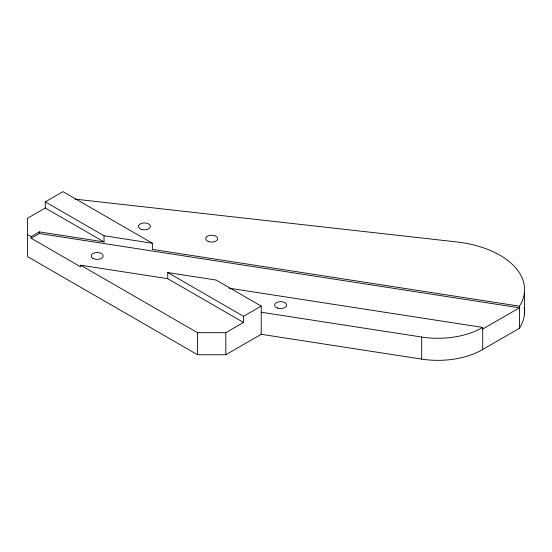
<?xml version="1.0" encoding="UTF-8"?>
<svg xmlns="http://www.w3.org/2000/svg" width="552" height="552" viewBox="0 0 552 552"><rect width="100%" height="100%" fill="white"/><g stroke="black" fill="none" stroke-linecap="round" stroke-linejoin="round"><path stroke-width="0.83" d="M45.298 201.866L62.997 191.647L152.373 243.246L152.373 249.38L519.494 306.174L519.494 328.247L482.703 349.485A62.693 36.197 0 0 1 421.687 359.117L261.227 334.298L225.83 354.729L197.506 354.729L27.6 256.639L27.6 218.212L45.298 208L104.017 241.9L104.017 235.766L45.298 201.866L45.298 208M27.6 234.565L31.14 236.608L39.316 231.888L104.017 241.9M31.14 236.608L31.14 238.243L39.316 233.524L519.494 307.809L482.703 329.047M243.529 316.31L243.529 322.444L167.732 278.684L167.732 272.55L243.529 316.31L261.227 306.091L261.227 334.298M31.14 238.243L80.695 266.857L80.695 265.222L197.506 332.663L225.83 332.663L243.529 322.444M74.975 199.12L456.476 241.9A84.118 48.569 0 0 1 519.494 306.174M104.017 235.766L152.373 243.246M167.732 272.55L216.087 280.036L261.227 306.091M80.695 265.222L167.732 278.684M229.025 288.165L482.703 327.412L482.703 349.485M261.227 312.225L421.687 337.044A62.693 36.197 0 0 0 482.703 327.412M524.4 292.525L524.4 314.599M421.687 337.044L421.687 359.117M225.83 332.663L225.83 354.729M197.506 332.663L197.506 354.729M39.316 231.888L39.316 233.524M524.262 307.609A84.118 48.569 0 0 1 519.494 328.247M92.943 258.391A6.01 3.471 0 0 0 102.996 256.839A6.01 3.471 0 0 0 95.641 252.595A6.01 3.471 0 0 0 92.943 258.391M277.642 308.099A6.01 3.471 0 0 0 286.654 305.097A6.01 3.471 0 0 0 277.642 302.096A6.01 3.471 0 0 0 277.642 308.099M141.409 229.39A6.01 3.471 0 0 0 150.42 226.389A6.01 3.471 0 0 0 141.409 223.387A6.01 3.471 0 0 0 141.409 229.39M208.663 241.659A6.01 3.471 0 0 0 217.674 238.65A6.01 3.471 0 0 0 208.663 235.649A6.01 3.471 0 0 0 208.663 241.659"/></g></svg>
